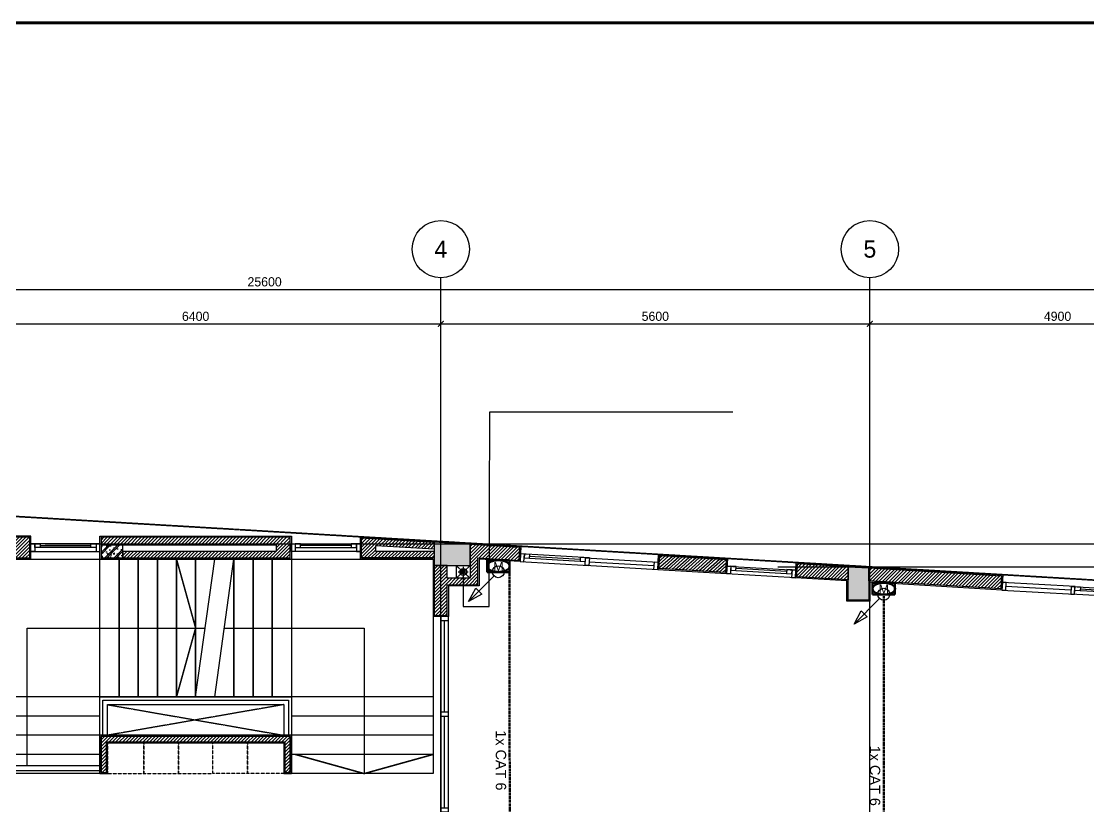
# Model space of a CAD drawing. Header units: inches. Extents: x 1721084 to 1854744, y 225101 to 488646.
# Drawn here: x 1735852 to 1749783, y 246145 to 256395 of the extents above; entities that cross this region are included whole.
import ezdxf
from ezdxf.enums import TextEntityAlignment as Align

# ---------------------------------------------------------------- set-up
doc = ezdxf.new("R2010")
doc.units = ezdxf.units.IN
doc.header["$MEASUREMENT"] = 0
for name, pattern in [('ACAD_ISO03W100', [30, 12, -18]), ('DASHDOT', [25.4, 12.7, -6.35, 0, -6.35]), ('DASHED', [19.05, 12.7, -6.35]), ('X-PL-T5$0$X-GRID-TYPICAL$0$CENTER2', [1.125, 0.75, -0.125, 0.125, -0.125]), ('X-PL-T5$0$X-PL-T5$0$DASHEDX2', [1.5, 1, -0.5]), ('X-PL-T5$0$X-PL-T5$0$HIDDEN2', [0.1875, 0.125, -0.0625])]:
    doc.linetypes.add(name, pattern=pattern)
for name, color, linetype in [('A-ANNO-DIM 100', 252, 'Continuous'), ('DIEN - DAY DIEN', 2, 'ACAD_ISO03W100'), ('SYMBOL', 1, 'Continuous'), ('X-PL-T5$0$A-XREF', 250, 'Continuous'), ('X-PL-T5$0$X-GRID-TYPICAL$0$A-ANNO-DIM 75', 250, 'Continuous'), ('X-PL-T5$0$X-GRID-TYPICAL$0$A-GRID', 250, 'X-PL-T5$0$X-GRID-TYPICAL$0$CENTER2'), ('X-PL-T5$0$X-GRID-TYPICAL$0$A-GRID-SYMB', 250, 'Continuous'), ('X-PL-T5$0$X-PL-T5$0$A-FLOR', 250, 'Continuous'), ('X-PL-T5$0$X-PL-T5$0$A-FLOR-ABOV', 250, 'X-PL-T5$0$X-PL-T5$0$HIDDEN2'), ('X-PL-T5$0$X-PL-T5$0$A-FLOR-DOOR', 250, 'Continuous'), ('X-PL-T5$0$X-PL-T5$0$A-FLOR-DRAN', 250, 'Continuous'), ('X-PL-T5$0$X-PL-T5$0$A-FLOR-HDRL', 250, 'Continuous'), ('X-PL-T5$0$X-PL-T5$0$A-FLOR-PATT', 250, 'Continuous'), ('X-PL-T5$0$X-PL-T5$0$A-FLOR-STRS', 250, 'Continuous'), ('X-PL-T5$0$X-PL-T5$0$A-FLOR-STRS-NOTE', 250, 'Continuous'), ('X-PL-T5$0$X-PL-T5$0$A-FLOR-WALL', 250, 'Continuous'), ('X-PL-T5$0$X-PL-T5$0$A-FLOR-WALL-FNSH', 250, 'Continuous'), ('X-PL-T5$0$X-PL-T5$0$A-FLOR-WALL-PART', 250, 'Continuous'), ('X-PL-T5$0$X-PL-T5$0$A-FLOR-WDW', 250, 'Continuous'), ('X-PL-T5$0$X-PL-T5$0$A-FURN', 250, 'Continuous'), ('X-PL-T5$0$X-PL-T5$0$A-XREF', 250, 'Continuous'), ('X-PL-T5$0$X-PL-T5$0$B- Ranh Lo Gioi', 250, 'X-PL-T5$0$X-PL-T5$0$DASHEDX2'), ('X-PL-T5$0$XREF1$0$A-FLOR-COLS-CONC', 6, 'Continuous'), ('X-PL-T5$0$XREF1$0$A-FLOR-PATT', 250, 'Continuous'), ('Xref$0$noi that13-5-2008$0$ID-FURN-ROOM-N', 6, 'Continuous')]:
    doc.layers.add(name, color=color, linetype=linetype)
doc.layers.add('TTLL', color=252, linetype='DASHED', lineweight=50)
doc.styles.add('HDUNGARC', font='vn_vni.shx')
doc.styles.add('X-PL-T5$0$HDUNGARC', font='vn_vni.shx')
doc.styles.add('X-PL-T5$0$X-GRID-TYPICAL$0$HDUNGARC', font='vn_vni.shx')
doc.styles.add('X-PL-T5$0$X-GRID-TYPICAL$0$SYMBTEXT', font='VAVON_.TTF')
doc.styles.add('Xref$0$noi that13-5-2008$0$Arial', font='arial.ttf')
doc.dimstyles.new('X-PL-T5$0$DIM-75', dxfattribs={"dimscale": 75, "dimtxt": 2, "dimasz": 1, "dimexe": 1, "dimexo": 1, "dimgap": 0.5, "dimtad": 1, "dimdec": 0, "dimzin": 0, "dimdsep": 46, "dimtxsty": 'X-PL-T5$0$HDUNGARC', "dimblk": 'X-PL-T5$0$_ArchTick', "dimcen": 2, "dimdle": 1, "dimclrd": 256, "dimclre": 9, "dimclrt": 3, "dimadec": 0, "dimazin": 0, "dimtfac": 1, "dimtdec": 0, "dimtix": 1, "dimtmove": 2, "dimatfit": 2, "dimfxl": 1, "dimtolj": 1, "dimtzin": 0, "dimarcsym": 2})
doc.dimstyles.new('X-PL-T5$0$X-GRID-TYPICAL$0$DIM-75', dxfattribs={"dimscale": 75, "dimtxt": 1.6, "dimasz": 1, "dimexe": 1, "dimexo": 1, "dimgap": 0.5, "dimtad": 1, "dimdec": 0, "dimzin": 0, "dimdsep": 46, "dimtxsty": 'X-PL-T5$0$X-GRID-TYPICAL$0$HDUNGARC', "dimblk": 'X-PL-T5$0$X-GRID-TYPICAL$0$_ArchTick', "dimcen": 2, "dimdle": 1, "dimclrd": 256, "dimclre": 9, "dimclrt": 3, "dimadec": 0, "dimazin": 0, "dimtfac": 1, "dimtdec": 0, "dimtix": 1, "dimtmove": 2, "dimatfit": 2, "dimfxl": 1, "dimtolj": 1, "dimtzin": 0, "dimarcsym": 2})

# ---------------------------------------------------------------- blocks, each defined once
blk = doc.blocks.new('X-PL-T5$0$X-GRID-TYPICAL$0$SYMB-GRID')
blk.add_circle((0, 0), 5)
at = {"color": 2, "style": 'X-PL-T5$0$X-GRID-TYPICAL$0$SYMBTEXT', "flags": 4}
blk.add_attdef('NUM', text='', height=3, dxfattribs=at).set_placement((0, 0), align=Align.MIDDLE)
blk = doc.blocks.new('X-PL-T5$0$X-GRID-TYPICAL$0$_ArchTick')
at = {"color": 0, "linetype": 'ByBlock', "const_width": 0.15}
blk.add_lwpolyline([(-0.5, -0.48), (0.5, 0.52)], dxfattribs=at)
blk = doc.blocks.new('*D522')
at = {"layer": 'Defpoints', "color": 0, "transparency": 16777216}
for p in [(15100, 13820), (8700, 13370), (15100, 13370)]:
    blk.add_point(p, dxfattribs=at)
at = {"layer": 'X-PL-T5$0$X-GRID-TYPICAL$0$A-ANNO-DIM 75', "lineweight": -2, "transparency": 16777216}
blk.add_line((8625, 13820), (15175, 13820), dxfattribs=at)
at = {"layer": 'X-PL-T5$0$X-GRID-TYPICAL$0$A-ANNO-DIM 75', "color": 9, "lineweight": -2, "transparency": 16777216}
for p, q in [((8700, 13445), (8700, 13895)), ((15100, 13445), (15100, 13895))]:
    blk.add_line(p, q, dxfattribs=at)
at = {"layer": 'X-PL-T5$0$X-GRID-TYPICAL$0$A-ANNO-DIM 75', "lineweight": -2, "transparency": 16777216, "xscale": 75, "yscale": 75, "zscale": 75, "rotation": 180}
blk.add_blockref('X-PL-T5$0$X-GRID-TYPICAL$0$_ArchTick', (8700, 13820), dxfattribs=at)
at = {"layer": 'X-PL-T5$0$X-GRID-TYPICAL$0$A-ANNO-DIM 75', "lineweight": -2, "transparency": 16777216, "xscale": 75, "yscale": 75, "zscale": 75}
blk.add_blockref('X-PL-T5$0$X-GRID-TYPICAL$0$_ArchTick', (15100, 13820), dxfattribs=at)
at = {"layer": 'X-PL-T5$0$X-GRID-TYPICAL$0$A-ANNO-DIM 75', "color": 3, "transparency": 16777216, "insert": (11900, 13918), "char_height": 120, "attachment_point": 5, "style": 'X-PL-T5$0$X-GRID-TYPICAL$0$HDUNGARC'}
blk.add_mtext('\\A1;6400', dxfattribs=at)
blk = doc.blocks.new('*D523')
at = {"layer": 'Defpoints', "color": 0, "transparency": 16777216}
for p in [(20700, 13820), (15100, 13370), (20700, 13370)]:
    blk.add_point(p, dxfattribs=at)
at = {"layer": 'X-PL-T5$0$X-GRID-TYPICAL$0$A-ANNO-DIM 75', "lineweight": -2, "transparency": 16777216}
blk.add_line((15025, 13820), (20775, 13820), dxfattribs=at)
at = {"layer": 'X-PL-T5$0$X-GRID-TYPICAL$0$A-ANNO-DIM 75', "color": 9, "lineweight": -2, "transparency": 16777216}
for p, q in [((15100, 13445), (15100, 13895)), ((20700, 13445), (20700, 13895))]:
    blk.add_line(p, q, dxfattribs=at)
at = {"layer": 'X-PL-T5$0$X-GRID-TYPICAL$0$A-ANNO-DIM 75', "lineweight": -2, "transparency": 16777216, "xscale": 75, "yscale": 75, "zscale": 75, "rotation": 180}
blk.add_blockref('X-PL-T5$0$X-GRID-TYPICAL$0$_ArchTick', (15100, 13820), dxfattribs=at)
at = {"layer": 'X-PL-T5$0$X-GRID-TYPICAL$0$A-ANNO-DIM 75', "lineweight": -2, "transparency": 16777216, "xscale": 75, "yscale": 75, "zscale": 75}
blk.add_blockref('X-PL-T5$0$X-GRID-TYPICAL$0$_ArchTick', (20700, 13820), dxfattribs=at)
at = {"layer": 'X-PL-T5$0$X-GRID-TYPICAL$0$A-ANNO-DIM 75', "color": 3, "transparency": 16777216, "insert": (17900, 13918), "char_height": 120, "attachment_point": 5, "style": 'X-PL-T5$0$X-GRID-TYPICAL$0$HDUNGARC'}
blk.add_mtext('\\A1;5600', dxfattribs=at)
blk = doc.blocks.new('*D524')
at = {"layer": 'Defpoints', "color": 0, "transparency": 16777216}
for p in [(25600, 13820), (20700, 13370), (25600, 13370)]:
    blk.add_point(p, dxfattribs=at)
at = {"layer": 'X-PL-T5$0$X-GRID-TYPICAL$0$A-ANNO-DIM 75', "lineweight": -2, "transparency": 16777216}
blk.add_line((20625, 13820), (25675, 13820), dxfattribs=at)
at = {"layer": 'X-PL-T5$0$X-GRID-TYPICAL$0$A-ANNO-DIM 75', "color": 9, "lineweight": -2, "transparency": 16777216}
for p, q in [((20700, 13445), (20700, 13895)), ((25600, 13445), (25600, 13895))]:
    blk.add_line(p, q, dxfattribs=at)
at = {"layer": 'X-PL-T5$0$X-GRID-TYPICAL$0$A-ANNO-DIM 75', "lineweight": -2, "transparency": 16777216, "xscale": 75, "yscale": 75, "zscale": 75, "rotation": 180}
blk.add_blockref('X-PL-T5$0$X-GRID-TYPICAL$0$_ArchTick', (20700, 13820), dxfattribs=at)
at = {"layer": 'X-PL-T5$0$X-GRID-TYPICAL$0$A-ANNO-DIM 75', "lineweight": -2, "transparency": 16777216, "xscale": 75, "yscale": 75, "zscale": 75}
blk.add_blockref('X-PL-T5$0$X-GRID-TYPICAL$0$_ArchTick', (25600, 13820), dxfattribs=at)
at = {"layer": 'X-PL-T5$0$X-GRID-TYPICAL$0$A-ANNO-DIM 75', "color": 3, "transparency": 16777216, "insert": (23150, 13918), "char_height": 120, "attachment_point": 5, "style": 'X-PL-T5$0$X-GRID-TYPICAL$0$HDUNGARC'}
blk.add_mtext('\\A1;4900', dxfattribs=at)
blk = doc.blocks.new('*D525')
at = {"layer": 'Defpoints', "color": 0, "transparency": 16777216}
for p in [(25600, 14270), (0, 13370), (25600, 13370)]:
    blk.add_point(p, dxfattribs=at)
at = {"layer": 'X-PL-T5$0$X-GRID-TYPICAL$0$A-ANNO-DIM 75', "lineweight": -2, "transparency": 16777216}
blk.add_line((-75, 14270), (25675, 14270), dxfattribs=at)
at = {"layer": 'X-PL-T5$0$X-GRID-TYPICAL$0$A-ANNO-DIM 75', "color": 9, "lineweight": -2, "transparency": 16777216}
for p, q in [((0, 13445), (0, 14345)), ((25600, 13445), (25600, 14345))]:
    blk.add_line(p, q, dxfattribs=at)
at = {"layer": 'X-PL-T5$0$X-GRID-TYPICAL$0$A-ANNO-DIM 75', "lineweight": -2, "transparency": 16777216, "xscale": 75, "yscale": 75, "zscale": 75, "rotation": 180}
blk.add_blockref('X-PL-T5$0$X-GRID-TYPICAL$0$_ArchTick', (0, 14270), dxfattribs=at)
at = {"layer": 'X-PL-T5$0$X-GRID-TYPICAL$0$A-ANNO-DIM 75', "lineweight": -2, "transparency": 16777216, "xscale": 75, "yscale": 75, "zscale": 75}
blk.add_blockref('X-PL-T5$0$X-GRID-TYPICAL$0$_ArchTick', (25600, 14270), dxfattribs=at)
at = {"layer": 'X-PL-T5$0$X-GRID-TYPICAL$0$A-ANNO-DIM 75', "color": 3, "transparency": 16777216, "insert": (12800, 14368), "char_height": 120, "attachment_point": 5, "style": 'X-PL-T5$0$X-GRID-TYPICAL$0$HDUNGARC'}
blk.add_mtext('\\A1;25600', dxfattribs=at)
blk = doc.blocks.new('X-PL-T5$0$X-PL-T5$0$thang 21 bâc')
for points in [[(1850, -2800), (0, -2800), (0, 0), (6200, 0), (6200, -2800), (4350, -2800)], [(1850, -1800), (1850, 0), (2100, 0), (2100, -1800), (1850, -1800)], [(2100, -1800), (2100, 0), (2350, 0), (2350, -1800), (2100, -1800)], [(2350, -1800), (2350, 0), (2600, 0), (2600, -1800), (2350, -1800)], [(2600, -1800), (2600, 0), (2850, 0), (2850, -1800), (2600, -1800)], [(2850, -1800), (2850, 0), (3100, 0), (3100, -1800), (2850, -1800)], [(3100, -1800), (3100, 0), (3350, 0)], [(3100, -1800), (3350, 0)], [(3350, 0), (3600, 0), (3600, -1800), (3350, -1800)], [(3350, -1800), (3600, 0)], [(3600, -1800), (3600, 0), (3850, 0), (3850, -1800), (3600, -1800)], [(3850, -1800), (3850, 0), (4100, 0), (4100, -1800), (3850, -1800)], [(4100, -1800), (4100, 0), (4350, 0), (4350, -1800), (4100, -1800)], [(1850, -1800), (0, -1800)], [(1850, -2800), (1850, -1800), (4350, -1800), (4350, -2800)], [(3350, -1800), (3100, -1800)], [(6200, -1800), (4350, -1800)], [(1850, -2050), (0, -2050)], [(6200, -2050), (4350, -2050)], [(1850, -2300), (0, -2300)], [(6200, -2300), (4350, -2300)], [(1850, -2550), (0, -2550)], [(6200, -2550), (4350, -2550)], [(1850, -2800), (0, -2800)], [(6200, -2800), (4350, -2800)]]:
    blk.add_lwpolyline(points)
blk = doc.blocks.new('*U507')
at = {"color": 0, "ltscale": 40}
for p, q in [((-600, 100), (300, 100)), ((300, 0), (-600, 0))]:
    blk.add_line(p, q, dxfattribs=at)
at = {"ltscale": 40}
for p, q in [((180, 75), (-480, 75)), ((-480, 50), (180, 50))]:
    blk.add_line(p, q, dxfattribs=at)
at = {"color": 0, "lineweight": -2}
for points in [[(-600, 100), (-550, 100), (-550, 0), (-600, 0)], [(300, 100), (250, 100), (250, 0), (300, 0)]]:
    blk.add_lwpolyline(points, close=True, dxfattribs=at)
at = {"ltscale": 40}
for points in [[(-550, 50), (-480, 50), (-480, 100), (-550, 100)], [(180, 50), (250, 50), (250, 100), (180, 100)]]:
    blk.add_lwpolyline(points, close=True, dxfattribs=at)
blk = doc.blocks.new('*U517')
at = {"color": 0, "ltscale": 40}
for p, q in [((-600, 100), (300, 100)), ((300, 0), (-600, 0))]:
    blk.add_line(p, q, dxfattribs=at)
at = {"ltscale": 40}
for p, q in [((-480, 50), (180, 50)), ((180, 25), (-480, 25))]:
    blk.add_line(p, q, dxfattribs=at)
at = {"color": 0, "lineweight": -2}
for points in [[(-600, 100), (-550, 100), (-550, 0), (-600, 0)], [(300, 100), (250, 100), (250, 0), (300, 0)]]:
    blk.add_lwpolyline(points, close=True, dxfattribs=at)
at = {"ltscale": 40}
for points in [[(-550, 50), (-480, 50), (-480, 0), (-550, 0)], [(180, 50), (250, 50), (250, 0), (180, 0)]]:
    blk.add_lwpolyline(points, close=True, dxfattribs=at)
blk = doc.blocks.new('*U509')
for points in [[(0, 0), (50, 0), (50, 100), (0, 100)], [(0, 0), (950, 0), (950, 100), (0, 100)], [(900, 0), (950, 0), (950, 100), (900, 100)]]:
    blk.add_lwpolyline(points, close=True)
at = {"color": 8}
blk.add_lwpolyline([(50, 50), (900, 50)], dxfattribs=at)
blk = doc.blocks.new('X-PL-T5$0$X-PL-T5$0$NM 90')
h = blk.add_hatch()
h.set_pattern_fill('DASH', color=8, scale=400)
h.paths.add_polyline_path([(0, 45, 1), (0, 0)])
h.paths.add_polyline_path([(0, 45), (0, 0), (45, 0, 0.4142136)])
h.paths.add_polyline_path([(45, 0), (0, 0, -1), (0, -45, 0.4142136)])
h = blk.add_hatch()
h.set_pattern_fill('DASH', color=256, scale=400)
h.paths.add_polyline_path([(0, 45, 1), (0, 0)])
h.paths.add_polyline_path([(0, 45), (0, 0), (45, 0, 0.4142136)])
h.paths.add_polyline_path([(45, 0), (0, 0, -1), (0, -45, 0.4142136)])
h = blk.add_hatch()
h.set_pattern_fill('DASH', color=8, scale=400)
h.paths.add_polyline_path([(0, 45, 1), (0, 0)])
h.paths.add_polyline_path([(0, 45), (0, 0), (45, 0, 0.4142136)])
h.paths.add_polyline_path([(45, 0), (0, 0, -1), (0, -45, 0.4142136)])
h = blk.add_hatch(color=8)
h.dxf.hatch_style = 1
h.paths.add_polyline_path([(0, 45, 1), (0, 0)])
h.paths.add_polyline_path([(0, 45), (0, 0), (45, 0, 0.4142136)])
h.paths.add_polyline_path([(45, 0), (0, 0, -1), (0, -45, 0.4142136)])
at = {"color": 8}
for points in [[(65, 0), (-65, 0)], [(0, 65), (0, -65)]]:
    blk.add_lwpolyline(points, dxfattribs=at)
blk.add_circle((0, 0), 45)
for centre, start, end in [((0, 22.5), 90, 270), ((0, -22.5), 270, 90)]:
    blk.add_arc(centre, 22.5, start, end)
blk = doc.blocks.new('X-PL-T5$0$XREF1')
at = {"layer": 'X-PL-T5$0$XREF1$0$A-FLOR-PATT'}
h = blk.add_hatch(dxfattribs=at)
h.set_pattern_fill('!BTCT', color=250, scale=20, pattern_type=2)
h.set_pattern_definition([(50, (0, 0), (143.45204, -12.55043), [15, -165]), (355, (0, 0), (-27.7503, 150.4384), [12, -132]), (100.4514, (11.95, -1.05), (115.7019, 137.8879), [12.74804, -140.2284]), (46.1842, (0, 40), (213.4482, -33.1038), [22.5, -247.5]), (96.6356, (17.79, 37.24), (186.9325, 194.8236), [19.122, -210.3426]), (351.1842, (0, 40), (186.9324, 194.8237), [18, -198]), (21, (20, 30), (119.3814, -80.5238), [15, -165]), (326, (20, 30), (48.6631, 145.03), [12, -132]), (71.4514, (29.95, 23.29), (168.0445, 64.5061), [12.74804, -140.2284]), (37.5, (0, 0), (2.43197, 66.57877), [0, -130.4, 0, -134, 0, -132.5]), (7.5, (0, 0), (52.6139, 78.88234), [0, -76.4, 0, -127.4, 0, -50.5]), (327.5, (-44.6, 0), (106.76449, -4.51097), [0, -50, 0, -156, 0, -207]), (317.5, (-64.6, 0), (116.63723, 20.021), [0, -65, 0, -103.6, 0, -147]), (45, (0, 0), (-60.10408, 60.10408), []), (45, (0, 24.5), (-60.10408, 60.10408), [])])
h.paths.add_polyline_path([(20685, 3915), (20685, 4285), (20415, 4285), (20415, 3915)])
h.paths.add_polyline_path([(19915, 685), (19915, 375), (20685, 375), (20685, 685)])
h.paths.add_polyline_path([(15485, -985), (15485, -715), (14815, -715), (14815, -985)])
h.paths.add_polyline_path([(15385, 4285), (15015, 4285), (15015, 3915), (15385, 3915)])
h.paths.add_polyline_path([(8785, 5465), (8785, 5935), (8315, 5935), (8315, 5465)])
h.paths.add_polyline_path([(300, 385), (15, 385), (15, 15), (300, 15)])
h.paths.add_polyline_path([(4265, -985), (4735, -985), (4735, -715), (4265, -715)])
h.paths.add_polyline_path([(8515, -985), (8785, -985), (8785, -615), (8515, -615)])
h.paths.add_polyline_path([(15, 5465), (485, 5465), (485, 5935), (15, 5935)])
h.paths.add_polyline_path([(285, 11335), (15, 11335), (15, 10965), (285, 10965)])
h.paths.add_polyline_path([(8785, 11337), (8515, 11352), (8515, 10965), (8785, 10965)])
h.paths.add_polyline_path([(4735, 11576), (4265, 11603), (4265, 11315), (4735, 11315)])
h.paths.add_polyline_path([(20685, 10634), (20415, 10650), (20415, 10215), (20685, 10215)])
h.paths.add_polyline_path([(15485, 10941), (15015, 10969), (15015, 10665), (15485, 10665)])
h.paths.add_polyline_path([(25585, 10345), (25415, 10355), (25415, 10060), (25585, 10060)])
h = blk.add_hatch(dxfattribs=at)
h.set_pattern_fill('!BTCT', color=250, scale=20, pattern_type=2)
h.set_pattern_definition([(50, (0, 0), (143.452, -12.5504), [15, -165]), (355, (0, 0), (-27.7503, 150.4384), [12, -132]), (100.4514, (11.95, -1.05), (115.7019, 137.8879), [12.748, -140.2284]), (46.1842, (0, 40), (213.4482, -33.1038), [22.5, -247.5]), (96.6356, (17.79, 37.24), (186.9325, 194.8236), [19.122, -210.3426]), (351.1842, (0, 40), (186.9324, 194.8237), [18, -198]), (21, (20, 30), (119.3814, -80.5238), [15, -165]), (326, (20, 30), (48.663, 145.03), [12, -132]), (71.4514, (29.95, 23.29), (168.0445, 64.5061), [12.748, -140.2284]), (37.5, (0, 0), (2.43197, 66.57877), [0, -130.4, 0, -134, 0, -132.5]), (7.5, (0, 0), (52.6139, 78.88234), [0, -76.4, 0, -127.4, 0, -50.5]), (327.5, (-44.6, 0), (106.76449, -4.51097), [0, -50, 0, -156, 0, -207]), (317.5, (-64.6, 0), (116.63723, 20.021), [0, -65, 0, -103.6, 0, -147]), (45, (0, 0), (-60.10408, 60.10408), []), (45, (0, 24.5), (-60.10408, 60.10408), [])])
h.paths.add_polyline_path([(10950, 10935), (10665, 10935), (10665, 10765), (10950, 10765)])
at = {"layer": 'X-PL-T5$0$XREF1$0$A-FLOR-COLS-CONC'}
for points in [[(10665, 10765), (10950, 10765), (10950, 10935), (10665, 10935)], [(15015, 10969), (15015, 10665), (15485, 10665), (15485, 10941)], [(20685, 10634), (20685, 10215), (20415, 10215), (20415, 10650)]]:
    blk.add_lwpolyline(points, close=True, dxfattribs=at)
blk = doc.blocks.new('*U518')
for points in [[(0, 0), (50, 0), (50, 100), (0, 100)], [(0, 0), (1300, 0), (1300, 100), (0, 100)], [(1250, 0), (1300, 0), (1300, 100), (1250, 100)]]:
    blk.add_lwpolyline(points, close=True)
at = {"color": 8}
blk.add_lwpolyline([(50, 50), (1250, 50)], dxfattribs=at)
blk = doc.blocks.new('X-PL-T5$0$_ArchTick')
at = {"color": 0, "linetype": 'ByBlock', "const_width": 0.15}
blk.add_lwpolyline([(-0.5, -0.48), (0.5, 0.52)], dxfattribs=at)
blk = doc.blocks.new('I.A.M TITLEBLOCK - A2 -H')
at = {"const_width": 0.5}
blk.add_lwpolyline([(5, 3), (592, 3), (590, 417), (5, 417)], close=True, dxfattribs=at)
blk = doc.blocks.new('O MANG')
at = {"layer": 'TTLL', "color": 2, "linetype": 'ByBlock', "ltscale": 250}
blk.add_lwpolyline([(-192676, 105212), (-192091, 105212), (-192091, 104905), (-192676, 104905)], close=True, dxfattribs=at)
at = {"layer": 'TTLL', "color": 7, "linetype": 'ByBlock', "ltscale": 250}
blk.add_ellipse((-192383, 105059), major_axis=(-293, 0), ratio=0.525838, dxfattribs=at)
at = {"layer": 'Xref$0$noi that13-5-2008$0$ID-FURN-ROOM-N', "insert": (-192611, 104931), "char_height": 236.4, "width": 579.73, "attachment_point": 7, "style": 'Xref$0$noi that13-5-2008$0$Arial'}
blk.add_mtext(' M', dxfattribs=at)
blk = doc.blocks.new('SDGDFSGF')
at = {"layer": 'SYMBOL', "color": 1}
for p, q in [((-192312, 106329), (-191979, 106661)), ((-192312, 106329), (-191979, 106661)), ((-192312, 106329), (-192218, 106501)), ((-192312, 106329), (-192218, 106501)), ((-192218, 106501), (-192139, 106423)), ((-192218, 106501), (-192139, 106423)), ((-192139, 106423), (-192312, 106329)), ((-192139, 106423), (-192312, 106329))]:
    blk.add_line(p, q, dxfattribs=at)
at = {"layer": 'SYMBOL', "color": 1, "linetype": 'Continuous'}
blk.add_circle((-191924, 106717), 78.4, dxfattribs=at)
blk.add_circle((-191924, 106717), 78.4, dxfattribs=at)
blk = doc.blocks.new('M1')
at = {"layer": 'TTLL', "color": 4}
for points in [[(1188805, -301513), (1188810, -307408)], [(1193690, -301808), (1193690, -307408)]]:
    blk.add_lwpolyline(points, dxfattribs=at)
at = {"layer": 'TTLL'}
for p in [(1380583, -408225), (1385614, -408520)]:
    blk.add_blockref('SDGDFSGF', p, dxfattribs=at)
at = {"layer": 'TTLL', "xscale": 0.5, "yscale": 0.5, "zscale": 0.5}
for p in [(1284851, -353965), (1289882, -354260)]:
    blk.add_blockref('O MANG', p, dxfattribs=at)
at = {"layer": 'A-ANNO-DIM 100', "color": 3, "char_height": 135, "attachment_point": 1, "rotation": 270, "style": 'HDUNGARC'}
for insert in [(1188761, -303578), (1193644, -303779)]:
    blk.add_mtext('\\A1;{\\fArial|b0|i0|c0|p34;1x CAT 6}', dxfattribs=dict(at, insert=insert))
blk = doc.blocks.new('X-PL-T5$0$X-GRID-TYPICAL')
at = {"layer": 'X-PL-T5$0$X-GRID-TYPICAL$0$A-GRID', "ltscale": 8}
for p, q in [((15100, -3650), (15100, 14420)), ((20700, -3650), (20700, 14420))]:
    blk.add_line(p, q, dxfattribs=at)
for points in [[(0, 11870), (27300, 10259)], [(9937.8, 10950), (9937.8, 10950), (30944.3, 10950), (30944.3, 11397.5)], [(19500, 10647.5), (30944.3, 10647.5)]]:
    blk.add_lwpolyline(points, dxfattribs=at)
at = {"layer": 'X-PL-T5$0$X-GRID-TYPICAL$0$A-GRID-SYMB'}
ref = blk.add_blockref('X-PL-T5$0$X-GRID-TYPICAL$0$SYMB-GRID', (15100, 14795), dxfattribs=dict(at, xscale=75, yscale=75, zscale=75))
ref.add_attrib('NUM', '4', dxfattribs={"layer": '0', "color": 2, "height": 225, "style": 'X-PL-T5$0$X-GRID-TYPICAL$0$SYMBTEXT'}).set_placement((15100, 14795), align=Align.MIDDLE)
ref = blk.add_blockref('X-PL-T5$0$X-GRID-TYPICAL$0$SYMB-GRID', (20700, 14795), dxfattribs=dict(at, xscale=75, yscale=75, zscale=75))
ref.add_attrib('NUM', '5', dxfattribs={"layer": '0', "color": 2, "height": 225, "style": 'X-PL-T5$0$X-GRID-TYPICAL$0$SYMBTEXT'}).set_placement((20700, 14795), align=Align.MIDDLE)
at = {"layer": 'X-PL-T5$0$X-GRID-TYPICAL$0$A-ANNO-DIM 75'}
for base, p1, p2, picture, middle in [((25600, 14270), (0, 13370), (25600, 13370), '*D525', (12800, 14367.5)), ((15100, 13820), (8700, 13370), (15100, 13370), '*D522', (11900, 13917.5)), ((20700, 13820), (15100, 13370), (20700, 13370), '*D523', (17900, 13917.5)), ((25600, 13820), (20700, 13370), (25600, 13370), '*D524', (23150, 13917.5))]:
    dim = blk.add_linear_dim(base=base, p1=p1, p2=p2, dimstyle='X-PL-T5$0$X-GRID-TYPICAL$0$DIM-75', dxfattribs=at)
    dim.commit()
    dim.dimension.update_dxf_attribs({"geometry": picture, "text_midpoint": middle})
blk = doc.blocks.new('X-PL-T5$0$X-PL-T5')
at = {"layer": 'X-PL-T5$0$X-PL-T5$0$A-FLOR-PATT'}
h = blk.add_hatch(dxfattribs=at)
h.set_pattern_fill('ANSI31', color=250, scale=250)
h.paths.add_polyline_path([(8785, 10765), (9735, 10765), (9735, 11035), (9035, 11035), (9035, 11101, 0.379561), (8828, 11334), (8785, 11337), (8785, 11251), (8820, 11249, -0.37519), (8950, 11101), (8950, 10965), (9550, 10965), (9550, 10850), (8785, 10850), (8785, 10965), (8617, 10965), (8615, 8965), (8785, 8965)])
h.paths.add_polyline_path([(13135, 11035), (10950, 11035), (10665, 11035), (10665, 10935), (10950, 10935), (12950, 10935), (12950, 10850), (10950, 10850), (10950, 10765), (13135, 10765)])
h = blk.add_hatch(dxfattribs=at)
h.set_pattern_fill('ANSI31', color=250, scale=250)
h.paths.add_polyline_path([(15015, 10969), (14065, 11025), (14065, 10765), (15015, 10765), (15015, 10850), (14250, 10850), (14250, 10929), (15015, 10884)])
h = blk.add_hatch(dxfattribs=at)
h.set_pattern_fill('ANSI31', color=250, scale=250)
h.paths.add_polyline_path([(16121, 10733), (16131, 10903), (15485, 10941), (15485, 10500), (15485, 10500), (15185, 10500), (15185, 10665), (15015, 10665), (15015, 10415), (15015, 10015), (15185, 10015), (15185, 10415), (15585, 10415), (15585, 10765)])
h = blk.add_hatch(dxfattribs=at)
h.set_pattern_fill('ANSI31', color=250, scale=250)
h.set_pattern_definition([(41.62272, (4e-12, 11870.008), (-20.756957, 23.360463), [])])
h.paths.add_polyline_path([(18816, 10574), (18826, 10744), (17957, 10795), (17947, 10626)])
h = blk.add_hatch(dxfattribs=at)
h.set_pattern_fill('ANSI31', color=250, scale=250)
h.paths.add_polyline_path([(22409, 10362), (22419, 10532), (20685, 10634), (20685, 10464)])
h.paths.add_polyline_path([(20415, 10480), (20415, 10650), (19754, 10689), (19744, 10520)])
h = blk.add_hatch(dxfattribs=at)
h.set_pattern_fill('ANSI31', color=250, scale=250)
h.paths.add_polyline_path([(10665, 8435), (10665, 7965), (10735, 7965), (10735, 8365), (13065, 8365), (13065, 7965), (13135, 7965), (13135, 8435)])
at = {"layer": 'Defpoints', "color": 5}
blk.add_lwpolyline([(34318, -12850), (-4757, -12850), (-4757, 17750), (34318, 17750)], close=True, dxfattribs=at)
at = {"layer": 'X-PL-T5$0$X-PL-T5$0$A-FLOR'}
blk.add_lwpolyline([(9725, 10750), (10650, 10750)], dxfattribs=at)
at = {"layer": 'X-PL-T5$0$X-PL-T5$0$A-FLOR-ABOV', "ltscale": 10}
for points in [[(15300, 10665), (15485, 10500)], [(15485, 10665), (15300, 10500)], [(10750, 8850), (13050, 8450)], [(13050, 8850), (10750, 8450)]]:
    blk.add_lwpolyline(points, dxfattribs=at)
at = {"layer": 'X-PL-T5$0$X-PL-T5$0$A-FLOR-DRAN'}
blk.add_lwpolyline([(15300, 10665), (15300, 10500)], dxfattribs=at)
at = {"layer": 'X-PL-T5$0$X-PL-T5$0$A-FLOR-HDRL'}
for points in [[(10690, 8450), (10690, 8910), (13110, 8910), (13110, 8450)], [(10750, 8450), (10750, 8850), (13050, 8850), (13050, 8450)], [(8800, 7990), (10650, 7990), (10650, 8050), (8800, 8050), (8800, 7990)]]:
    blk.add_lwpolyline(points, dxfattribs=at)
at = {"layer": 'X-PL-T5$0$X-PL-T5$0$A-FLOR-PATT'}
blk.add_lwpolyline([(17932, 10611), (17943, 10811)], dxfattribs=at)
at = {"layer": 'X-PL-T5$0$X-PL-T5$0$A-FLOR-STRS-NOTE', "color": 174, "ltscale": 400, "const_width": 20}
for points in [[(11650, 10750), (11900, 9850), (11650, 8950)], [(13200, 8200), (14100, 7950), (15000, 8200)]]:
    blk.add_lwpolyline(points, dxfattribs=at)
at = {"layer": 'X-PL-T5$0$X-PL-T5$0$A-FLOR-STRS-NOTE', "color": 174, "ltscale": 400}
for points in [[(9700, 8050), (9700, 9850), (12025, 9850)], [(12275, 9850), (14100, 9850), (14100, 7950)]]:
    blk.add_lwpolyline(points, dxfattribs=at)
at = {"layer": 'X-PL-T5$0$X-PL-T5$0$A-FLOR-WALL'}
for points in [[(8785, 10765), (9735, 10765), (9735, 11035), (9035, 11035), (9035, 11101)], [(10950, 10850), (10950, 10765), (13135, 10765), (13135, 11035), (10950, 11035), (10665, 11035), (10665, 10935), (12950, 10935), (12950, 10850), (10950, 10850)], [(14065, 10765), (14065, 11025)], [(14065, 11025), (15015, 10969), (15015, 10884)], [(14250, 10929), (15015, 10884)], [(14250, 10850), (14250, 10929)], [(15585, 10765), (16121, 10733), (16131, 10903), (15485, 10941), (15485, 10500), (15185, 10500), (15185, 10665), (15015, 10665), (15015, 10415), (15015, 10415), (15015, 10415), (15015, 10415), (15015, 10015), (15185, 10015), (15185, 10415), (15585, 10415), (15585, 10765)], [(15015, 10850), (15015, 10765), (14065, 10765)], [(15015, 10850), (14250, 10850)], [(20415, 10650), (20415, 10480), (19744, 10520), (19754, 10689)], [(20415, 10650), (19754, 10689)]]:
    blk.add_lwpolyline(points, dxfattribs=at)
for points in [[(18816, 10574), (17947, 10626), (17957, 10795), (18826, 10744)], [(20685, 10464), (20685, 10634), (22419, 10532), (22409, 10362), (20685, 10464)], [(13135, 7965), (13135, 8435), (10665, 8435), (10665, 7965), (10735, 7965), (10735, 8365), (13065, 8365), (13065, 7965)]]:
    blk.add_lwpolyline(points, close=True, dxfattribs=at)
at = {"layer": 'X-PL-T5$0$X-PL-T5$0$A-FLOR-WALL-FNSH'}
for points in [[(8800, 10750), (9750, 10750), (9750, 11050), (9050, 11050), (9050, 11101)], [(15000, 10750), (14050, 10750), (14050, 11041)], [(14050, 11041), (16146, 10917), (16135, 10718), (15600, 10749)], [(15000, 10750), (15000, 10000)], [(15600, 10749), (15600, 10400), (15200, 10400)], [(15200, 10400), (15200, 10000), (15000, 10000)], [(13150, 7950), (13150, 8450), (10650, 8450), (10650, 7950), (10750, 7950), (10750, 8350), (13050, 8350), (13050, 7950), (13150, 7950)]]:
    blk.add_lwpolyline(points, dxfattribs=at)
for points in [[(10650, 11050), (13150, 11050), (13150, 10750), (10650, 10750)], [(18830, 10558), (17932, 10611), (17943, 10811), (18842, 10758)], [(20400, 10200), (20400, 10466), (19728, 10505), (19740, 10705), (22435, 10546), (22423, 10346), (20700, 10448), (20700, 10200)]]:
    blk.add_lwpolyline(points, close=True, dxfattribs=at)
at = {"layer": 'X-PL-T5$0$X-PL-T5$0$A-FLOR-WALL-PART'}
for points in [[(17943, 10811), (16146, 10917)], [(8800, 10750), (10650, 10750)], [(19740, 10705), (18842, 10758)], [(22435, 10546), (24232, 10440)]]:
    blk.add_lwpolyline(points, dxfattribs=at)
at = {"layer": 'X-PL-T5$0$X-PL-T5$0$A-FURN', "linetype": 'X-PL-T5$0$X-PL-T5$0$DASHEDX2', "ltscale": 1.5}
for points in [[(10750, 8350), (10750, 7950), (11225, 7950), (11225, 8350), (10825, 8350)], [(11225, 8350), (11225, 7950), (11675, 7950), (11675, 8350), (11275, 8350)], [(11675, 8350), (11675, 7950), (12125, 7950), (12125, 8350), (11675, 8350)], [(12575, 8350), (12575, 7950), (12125, 7950), (12125, 8350), (12525, 8350)], [(13050, 8350), (13050, 7950), (12575, 7950), (12575, 8350), (12975, 8350)]]:
    blk.add_lwpolyline(points, dxfattribs=at)
at = {"layer": 'X-PL-T5$0$X-PL-T5$0$B- Ranh Lo Gioi', "color": 4, "linetype": 'X-PL-T5$0$X-PL-T5$0$DASHEDX2', "ltscale": 5}
blk.add_line((28859, 10167), (0, 11870), dxfattribs=at)
blk.add_blockref('X-PL-T5$0$X-GRID-TYPICAL', (0, 0))
at = {"layer": 'X-PL-T5$0$X-PL-T5$0$A-FLOR-DOOR', "rotation": 90}
for p in [(15200, 8700), (15200, 7450)]:
    blk.add_blockref('*U518', p, dxfattribs=at)
at = {"layer": 'X-PL-T5$0$X-PL-T5$0$A-FLOR-DRAN', "rotation": 90}
blk.add_blockref('X-PL-T5$0$X-PL-T5$0$NM 90', (15393, 10583), dxfattribs=at)
at = {"layer": 'X-PL-T5$0$X-PL-T5$0$A-FLOR-STRS', "color": 4}
blk.add_blockref('X-PL-T5$0$X-PL-T5$0$thang 21 bâc', (8800, 10750), dxfattribs=at)
at = {"layer": 'X-PL-T5$0$X-PL-T5$0$A-FLOR-WDW', "xscale": -1}
for name, p, rotation in [('*U507', (10050, 10850), 359.9999999999777), ('*U517', (16740, 10782), 176.6214415805713), ('*U509', (16989, 10767), 176.6214415805713)]:
    blk.add_blockref(name, p, dxfattribs=dict(at, rotation=rotation))
at = {"layer": 'X-PL-T5$0$X-PL-T5$0$A-FLOR-WDW'}
blk.add_blockref('*U507', (13750, 10850), dxfattribs=at)
for name, p, rotation in [('*U507', (19429, 10523), 356.6226919134803), ('*U509', (23378, 10390), 176.6239890927043), ('*U517', (23627, 10376), 176.6239890927043)]:
    blk.add_blockref(name, p, dxfattribs=dict(at, rotation=rotation))
at = {"layer": 'X-PL-T5$0$X-PL-T5$0$A-XREF'}
blk.add_blockref('X-PL-T5$0$XREF1', (0, 0), dxfattribs=at)
blk = doc.blocks.new('X-PL-T5')
at = {"layer": 'X-PL-T5$0$A-XREF'}
blk.add_blockref('X-PL-T5$0$X-PL-T5', (0, 0), dxfattribs=at)
blk.add_lwpolyline([(15729, 10132), (15740, 12670), (18912, 12670)], dxfattribs=at)
blk.add_leader([(15393, 10582), (15393, 10132), (15729, 10132)], dimstyle='X-PL-T5$0$DIM-75', override={"dimgap": 0.5, "dimtad": 0}, dxfattribs=at)

msp = doc.modelspace()

# ---------------------------------------------------------------- block references
msp.add_blockref('X-PL-T5', (1726226.7, 238626.4))

# ---------------------------------------------------------------- next in the draw order: block references
at = {"layer": 'A-ANNO-DIM 100', "xscale": 75, "yscale": 75, "zscale": 75}
msp.add_blockref('I.A.M TITLEBLOCK - A2 -H', (1721083.5, 225101), dxfattribs=at)
at = {"layer": 'DIEN - DAY DIEN', "linetype": 'DASHDOT'}
msp.add_blockref('M1', (553418.3, 550719.8), dxfattribs=at)

doc.saveas('drawing.dxf')
